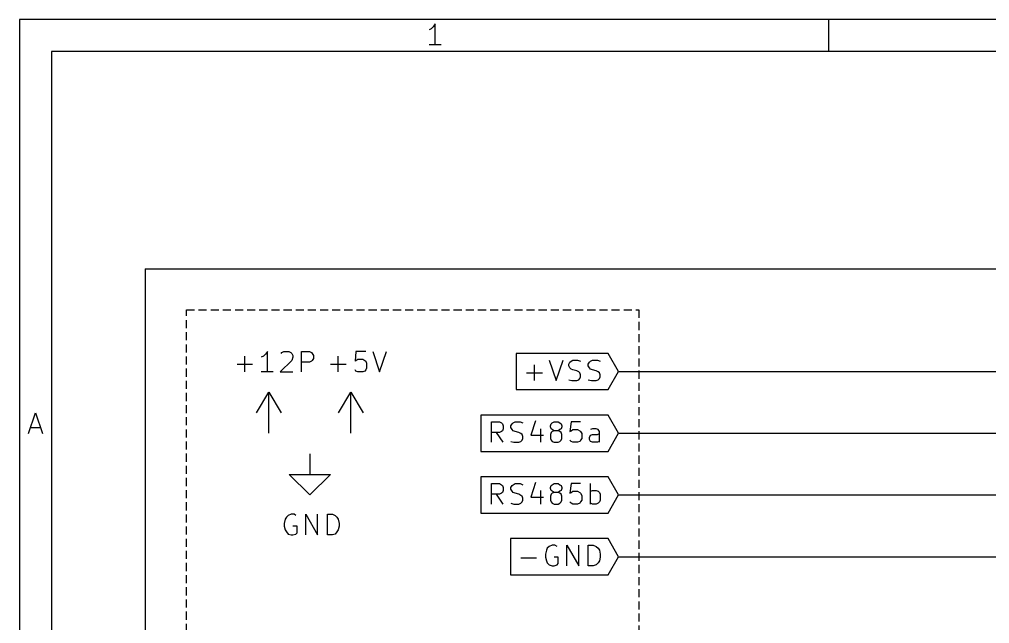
# Model space of a CAD drawing. Extents: x 10 to 287, y -200 to -10.
# Drawn here: x 10 to 69.9, y -47.3 to -10 of the extents above; entities that cross this region are included whole.
import ezdxf

# ---------------------------------------------------------------- set-up
doc = ezdxf.new("R2010")
doc.units = 0
doc.header["$MEASUREMENT"] = 0
doc.linetypes.add('DASHED', pattern=[0.75, 0.5, -0.25])
for name, color, linetype in [('BLUE3', 171, 'CONTINUOUS'), ('CYAN2', 4, 'CONTINUOUS'), ('GREEN2', 3, 'CONTINUOUS'), ('RED2', 1, 'CONTINUOUS')]:
    doc.layers.add(name, color=color, linetype=linetype)

msp = doc.modelspace()

# ---------------------------------------------------------------- linework, layer by layer
at = {"layer": 'BLUE3', "linetype": 'CONTINUOUS'}
for q in [(92.71, -25.4), (17.78, -193.04)]:
    msp.add_line((17.78, -25.4), q, dxfattribs=at)
at = {"layer": 'BLUE3', "linetype": 'DASHED'}
for p, q in [((20.32, -83.82), (20.32, -27.94)), ((20.32, -27.94), (48.26, -27.94)), ((48.26, -27.94), (48.26, -83.82))]:
    msp.add_line(p, q, dxfattribs=at)
at = {"layer": 'CYAN2', "linetype": 'CONTINUOUS'}
for p, q in [((25.3238, -30.5054), (25.1968, -30.6832)), ((25.3238, -31.7754), (25.3238, -30.5054)), ((26.2128, -30.5816), (26.3398, -30.5054)), ((26.3398, -30.5054), (26.6446, -30.5054)), ((26.6446, -30.5054), (26.7716, -30.5816)), ((27.432, -31.7754), (27.432, -30.5054)), ((27.432, -30.5054), (27.9146, -30.5054)), ((27.9146, -30.5054), (28.0416, -30.5816)), ((30.7848, -30.5054), (30.734, -31.115)), ((31.3944, -30.5054), (30.7848, -30.5054)), ((31.8262, -30.5054), (32.2326, -31.7754)), ((32.2326, -31.7754), (32.6644, -30.5054)), ((23.9268, -31.7754), (23.9268, -30.8102)), ((25.0698, -30.8102), (24.9428, -30.861)), ((25.1968, -30.6832), (25.0698, -30.8102)), ((26.8224, -31.0642), (26.1112, -31.7754)), ((26.162, -30.6324), (26.2128, -30.5816)), ((26.7716, -30.5816), (26.8224, -30.6324)), ((26.8224, -30.6324), (26.8986, -30.7594)), ((26.8986, -30.861), (26.8224, -31.0642)), ((26.8986, -30.7594), (26.8986, -30.861)), ((28.0416, -31.115), (27.9146, -31.1658)), ((28.0416, -30.5816), (28.0924, -30.6324)), ((28.0924, -31.0642), (28.0416, -31.115)), ((28.0924, -30.6324), (28.1686, -30.7594)), ((28.1686, -30.9372), (28.0924, -31.0642)), ((28.1686, -30.7594), (28.1686, -30.9372)), ((29.6926, -31.7754), (29.6926, -30.8102)), ((30.734, -31.115), (30.7848, -31.0642)), ((30.7848, -31.0642), (30.9118, -30.988)), ((30.9118, -30.988), (31.2166, -30.988)), ((31.2166, -30.988), (31.3436, -31.0642)), ((31.3436, -31.0642), (31.3944, -31.115)), ((31.3944, -31.115), (31.4452, -31.242)), ((23.4442, -31.2928), (24.4094, -31.2928)), ((27.9146, -31.1658), (27.432, -31.1658)), ((29.21, -31.2928), (30.1752, -31.2928)), ((30.7848, -31.7246), (30.734, -31.6484)), ((30.9118, -31.7754), (30.7848, -31.7246)), ((31.3436, -31.7246), (31.2166, -31.7754)), ((31.3944, -31.6484), (31.3436, -31.7246)), ((31.4452, -31.5468), (31.3944, -31.6484)), ((31.4452, -31.242), (31.4452, -31.5468)), ((25.6794, -31.7754), (24.9428, -31.7754)), ((26.1112, -31.7754), (26.8986, -31.7754)), ((31.2166, -31.7754), (30.9118, -31.7754)), ((26.5938, -40.64), (26.4922, -40.7416)), ((26.797, -40.5638), (26.5938, -40.64)), ((26.9748, -40.5638), (26.797, -40.5638)), ((27.0764, -40.64), (26.9748, -40.5638)), ((27.686, -41.8338), (27.686, -40.5638)), ((27.686, -40.5638), (28.4226, -41.8338)), ((28.4226, -41.8338), (28.4226, -40.5638)), ((29.0322, -41.8338), (29.0322, -40.5638)), ((29.0322, -40.5638), (29.337, -40.5638)), ((29.337, -40.5638), (29.5148, -40.64)), ((29.5148, -40.64), (29.6164, -40.7416)), ((26.416, -40.8686), (26.3652, -41.1226)), ((26.3652, -41.1226), (26.3652, -41.3004)), ((26.3652, -41.3004), (26.416, -41.529)), ((26.4922, -40.7416), (26.416, -40.8686)), ((27.1526, -41.3004), (26.8986, -41.3004)), ((27.1526, -41.7068), (27.1526, -41.3004)), ((29.6164, -40.7416), (29.6926, -40.8686)), ((29.6926, -40.8686), (29.7434, -41.1226)), ((29.7434, -41.3004), (29.6926, -41.529)), ((29.7434, -41.1226), (29.7434, -41.3004)), ((26.416, -41.529), (26.4922, -41.656)), ((26.4922, -41.656), (26.5938, -41.783)), ((26.5938, -41.783), (26.797, -41.8338)), ((26.797, -41.8338), (26.8986, -41.8338)), ((26.8986, -41.8338), (27.0764, -41.783)), ((27.0764, -41.783), (27.1526, -41.7068)), ((29.337, -41.8338), (29.0322, -41.8338)), ((29.5148, -41.783), (29.337, -41.8338)), ((29.6164, -41.656), (29.5148, -41.783)), ((29.6926, -41.529), (29.6164, -41.656))]:
    msp.add_line(p, q, dxfattribs=at)
at = {"layer": 'GREEN2', "linetype": 'CONTINUOUS'}
for p, q in [((46.99, -31.75), (142.24, -31.75)), ((46.99, -35.56), (146.05, -35.56)), ((46.99, -39.37), (149.86, -39.37)), ((46.99, -43.18), (153.67, -43.18))]:
    msp.add_line(p, q, dxfattribs=at)
at = {"layer": 'RED2', "linetype": 'CONTINUOUS'}
for p, q in [((10.0076, -10.0076), (10.0076, -200)), ((286.995, -10.0076), (10.0076, -10.0076)), ((59.9948, -11.9888), (59.9948, -10.0076)), ((35.433, -10.5918), (35.306, -10.6426)), ((35.56, -10.4648), (35.433, -10.5918)), ((35.687, -10.287), (35.56, -10.4648)), ((35.687, -11.5824), (35.687, -10.287)), ((36.0426, -11.5824), (35.306, -11.5824)), ((11.9888, -11.9888), (11.9888, -198.018)), ((285.013, -11.9888), (11.9888, -11.9888)), ((46.355, -30.6324), (40.6908, -30.6324)), ((40.6908, -30.6324), (40.6908, -31.75)), ((42.7228, -31.0388), (43.1546, -32.3088)), ((43.1546, -32.3088), (43.5864, -31.0388)), ((43.9928, -31.1658), (44.069, -31.115)), ((44.069, -31.115), (44.1706, -31.0388)), ((44.1706, -31.0388), (44.4754, -31.0388)), ((44.4754, -31.0388), (44.6532, -31.115)), ((45.212, -31.1658), (45.2628, -31.115)), ((45.2628, -31.115), (45.3898, -31.0388)), ((45.3898, -31.0388), (45.6946, -31.0388)), ((45.6946, -31.0388), (45.8724, -31.115)), ((46.99, -31.75), (46.355, -30.6324)), ((40.6908, -31.75), (40.6908, -32.8676)), ((41.8084, -32.3088), (41.8084, -31.3436)), ((43.942, -31.2928), (43.9928, -31.1658)), ((43.942, -31.3944), (43.942, -31.2928)), ((43.9928, -31.5214), (43.942, -31.3944)), ((44.069, -31.5976), (43.9928, -31.5214)), ((44.1706, -31.6484), (44.069, -31.5976)), ((44.4246, -31.6992), (44.1706, -31.6484)), ((44.5516, -31.7754), (44.4246, -31.6992)), ((45.1358, -31.2928), (45.212, -31.1658)), ((45.1358, -31.3944), (45.1358, -31.2928)), ((45.212, -31.5214), (45.1358, -31.3944)), ((45.2628, -31.5976), (45.212, -31.5214)), ((45.3898, -31.6484), (45.2628, -31.5976)), ((45.6184, -31.6992), (45.3898, -31.6484)), ((45.7454, -31.7754), (45.6184, -31.6992)), ((46.355, -32.8676), (46.99, -31.75)), ((41.3258, -31.8262), (42.3164, -31.8262)), ((43.942, -32.258), (44.1198, -32.3088)), ((44.1198, -32.3088), (44.4246, -32.3088)), ((44.4246, -32.3088), (44.5516, -32.258)), ((44.6024, -31.8262), (44.5516, -31.7754)), ((44.5516, -32.258), (44.6024, -32.1818)), ((44.6532, -31.9532), (44.6024, -31.8262)), ((44.6024, -32.1818), (44.6532, -32.0802)), ((44.6532, -32.0802), (44.6532, -31.9532)), ((45.1358, -32.258), (45.339, -32.3088)), ((45.339, -32.3088), (45.6184, -32.3088)), ((45.6184, -32.3088), (45.7454, -32.258)), ((45.8216, -31.8262), (45.7454, -31.7754)), ((45.7454, -32.258), (45.8216, -32.1818)), ((45.8724, -31.9532), (45.8216, -31.8262)), ((45.8216, -32.1818), (45.8724, -32.0802)), ((45.8724, -32.0802), (45.8724, -31.9532)), ((40.6908, -32.8676), (46.355, -32.8676)), ((24.638, -34.29), (25.4, -33.02)), ((25.4, -35.56), (25.4, -33.02)), ((25.4, -33.02), (26.162, -34.29)), ((29.718, -34.29), (30.48, -33.02)), ((30.48, -35.56), (30.48, -33.02)), ((30.48, -33.02), (31.242, -34.29)), ((10.5664, -35.5854), (10.9982, -34.29)), ((10.9982, -34.29), (11.43, -35.5854)), ((46.355, -34.4424), (38.5064, -34.4424)), ((38.5064, -34.4424), (38.5064, -35.56)), ((46.99, -35.56), (46.355, -34.4424)), ((10.668, -35.2044), (11.303, -35.2044)), ((39.1668, -36.1188), (39.1668, -34.8488)), ((39.1668, -34.8488), (39.6494, -34.8488)), ((39.6494, -34.8488), (39.7764, -34.925)), ((39.7764, -34.925), (39.8272, -34.9758)), ((39.8272, -34.9758), (39.878, -35.1028)), ((39.878, -35.2806), (39.8272, -35.4076)), ((39.878, -35.1028), (39.878, -35.2806)), ((40.3606, -35.1028), (40.4368, -34.9758)), ((40.3606, -35.2044), (40.3606, -35.1028)), ((40.4368, -35.3314), (40.3606, -35.2044)), ((40.4368, -34.9758), (40.4876, -34.925)), ((40.4876, -35.4076), (40.4368, -35.3314)), ((40.4876, -34.925), (40.6146, -34.8488)), ((40.6146, -34.8488), (40.9194, -34.8488)), ((40.9194, -34.8488), (41.0972, -34.925)), ((41.8846, -34.798), (41.5798, -35.687)), ((42.1894, -35.2806), (42.1894, -36.1188)), ((42.799, -35.1028), (42.8498, -34.9758)), ((42.799, -35.1536), (42.799, -35.1028)), ((42.8498, -35.2806), (42.799, -35.1536)), ((42.8498, -34.9758), (42.9006, -34.925)), ((42.9006, -35.3314), (42.8498, -35.2806)), ((42.9006, -34.925), (43.0276, -34.8488)), ((43.0276, -35.4076), (42.9006, -35.3314)), ((43.0276, -34.8488), (43.2816, -34.8488)), ((43.2816, -34.8488), (43.3832, -34.925)), ((43.3832, -35.3314), (43.2816, -35.4076)), ((43.3832, -34.925), (43.4594, -34.9758)), ((43.4594, -35.2806), (43.3832, -35.3314)), ((43.4594, -34.9758), (43.5102, -35.1028)), ((43.5102, -35.1536), (43.4594, -35.2806)), ((43.5102, -35.1028), (43.5102, -35.1536)), ((44.069, -34.8488), (43.9928, -35.4584)), ((44.6532, -34.8488), (44.069, -34.8488)), ((44.069, -35.4076), (44.1706, -35.3314)), ((44.1706, -35.3314), (44.4754, -35.3314)), ((44.4754, -35.3314), (44.6024, -35.4076)), ((45.3898, -35.2806), (45.2628, -35.3314)), ((45.6184, -35.2806), (45.3898, -35.2806)), ((45.7454, -35.3314), (45.6184, -35.2806)), ((45.8216, -35.4584), (45.7454, -35.3314)), ((38.5064, -35.56), (38.5064, -36.6776)), ((39.6494, -35.5092), (39.1668, -35.5092)), ((39.878, -36.1188), (39.4716, -35.5092)), ((39.7764, -35.4584), (39.6494, -35.5092)), ((39.8272, -35.4076), (39.7764, -35.4584)), ((40.6146, -35.4584), (40.4876, -35.4076)), ((40.8432, -35.5092), (40.6146, -35.4584)), ((40.9702, -35.5854), (40.8432, -35.5092)), ((41.0464, -35.6362), (40.9702, -35.5854)), ((41.0972, -35.7632), (41.0464, -35.6362)), ((41.0464, -35.9918), (41.0972, -35.8902)), ((41.0972, -35.8902), (41.0972, -35.7632)), ((41.5798, -35.687), (42.3672, -35.687)), ((42.8498, -35.5092), (42.799, -35.6362)), ((42.799, -35.6362), (42.799, -35.8902)), ((42.799, -35.8902), (42.8498, -35.9918)), ((42.9006, -35.4584), (42.8498, -35.5092)), ((43.0276, -35.4076), (42.9006, -35.4584)), ((43.2816, -35.4076), (43.0276, -35.4076)), ((43.3832, -35.4584), (43.2816, -35.4076)), ((43.4594, -35.5092), (43.3832, -35.4584)), ((43.5102, -35.6362), (43.4594, -35.5092)), ((43.4594, -35.9918), (43.5102, -35.8902)), ((43.5102, -35.8902), (43.5102, -35.6362)), ((43.9928, -35.4584), (44.069, -35.4076)), ((44.6024, -35.4076), (44.6532, -35.4584)), ((44.6532, -35.4584), (44.7294, -35.5854)), ((44.7294, -35.8902), (44.6532, -35.9918)), ((44.7294, -35.5854), (44.7294, -35.8902)), ((45.212, -35.814), (45.2628, -35.687)), ((45.212, -35.941), (45.212, -35.814)), ((45.2628, -36.068), (45.212, -35.941)), ((45.2628, -35.687), (45.3898, -35.6362)), ((45.3898, -35.6362), (45.6946, -35.6362)), ((45.6946, -35.6362), (45.8216, -35.5854)), ((45.8216, -36.1188), (45.8216, -35.4584)), ((46.355, -36.6776), (46.99, -35.56)), ((40.3606, -36.068), (40.5384, -36.1188)), ((40.5384, -36.1188), (40.8432, -36.1188)), ((40.8432, -36.1188), (40.9702, -36.068)), ((40.9702, -36.068), (41.0464, -35.9918)), ((42.8498, -35.9918), (42.9006, -36.068)), ((42.9006, -36.068), (43.0276, -36.1188)), ((43.0276, -36.1188), (43.2816, -36.1188)), ((43.2816, -36.1188), (43.3832, -36.068)), ((43.3832, -36.068), (43.4594, -35.9918)), ((44.069, -36.068), (43.9928, -35.9918)), ((44.1706, -36.1188), (44.069, -36.068)), ((44.4754, -36.1188), (44.1706, -36.1188)), ((44.6024, -36.068), (44.4754, -36.1188)), ((44.6532, -35.9918), (44.6024, -36.068)), ((45.3898, -36.1188), (45.2628, -36.068)), ((45.6946, -36.1188), (45.3898, -36.1188)), ((45.8216, -36.068), (45.6946, -36.1188)), ((27.94, -36.83), (27.94, -38.1)), ((38.5064, -36.6776), (46.355, -36.6776)), ((27.94, -39.37), (26.67, -38.1)), ((26.67, -38.1), (27.94, -38.1)), ((27.94, -38.1), (29.21, -38.1)), ((29.21, -38.1), (27.94, -39.37)), ((46.355, -38.2524), (38.5064, -38.2524)), ((38.5064, -38.2524), (38.5064, -39.37)), ((46.99, -39.37), (46.355, -38.2524)), ((39.1668, -39.9288), (39.1668, -38.6588)), ((39.1668, -38.6588), (39.6494, -38.6588)), ((39.6494, -38.6588), (39.7764, -38.735)), ((39.7764, -38.735), (39.8272, -38.7858)), ((39.8272, -38.7858), (39.878, -38.9128)), ((39.878, -38.9128), (39.878, -39.0906)), ((40.3606, -38.9128), (40.4368, -38.7858)), ((40.3606, -39.0144), (40.3606, -38.9128)), ((40.4368, -38.7858), (40.4876, -38.735)), ((40.4876, -38.735), (40.6146, -38.6588)), ((40.6146, -38.6588), (40.9194, -38.6588)), ((40.9194, -38.6588), (41.0972, -38.735)), ((41.8846, -38.608), (41.5798, -39.497)), ((42.799, -38.9128), (42.8498, -38.7858)), ((42.799, -38.9636), (42.799, -38.9128)), ((42.8498, -38.7858), (42.9006, -38.735)), ((42.9006, -38.735), (43.0276, -38.6588)), ((43.0276, -38.6588), (43.2816, -38.6588)), ((43.2816, -38.6588), (43.3832, -38.735)), ((43.3832, -38.735), (43.4594, -38.7858)), ((43.4594, -38.7858), (43.5102, -38.9128)), ((43.5102, -38.9128), (43.5102, -38.9636)), ((44.069, -38.6588), (43.9928, -39.2684)), ((44.6532, -38.6588), (44.069, -38.6588)), ((45.2628, -39.9288), (45.2628, -38.6588)), ((38.5064, -39.37), (38.5064, -40.4876)), ((39.6494, -39.3192), (39.1668, -39.3192)), ((39.878, -39.9288), (39.4716, -39.3192)), ((39.7764, -39.2684), (39.6494, -39.3192)), ((39.8272, -39.2176), (39.7764, -39.2684)), ((39.878, -39.0906), (39.8272, -39.2176)), ((40.4368, -39.1414), (40.3606, -39.0144)), ((40.4876, -39.2176), (40.4368, -39.1414)), ((40.6146, -39.2684), (40.4876, -39.2176)), ((40.8432, -39.3192), (40.6146, -39.2684)), ((40.9702, -39.3954), (40.8432, -39.3192)), ((41.0464, -39.4462), (40.9702, -39.3954)), ((41.0972, -39.5732), (41.0464, -39.4462)), ((41.5798, -39.497), (42.3672, -39.497)), ((42.1894, -39.0906), (42.1894, -39.9288)), ((42.8498, -39.0906), (42.799, -38.9636)), ((42.8498, -39.3192), (42.799, -39.4462)), ((42.799, -39.4462), (42.799, -39.7002)), ((42.9006, -39.1414), (42.8498, -39.0906)), ((42.9006, -39.2684), (42.8498, -39.3192)), ((43.0276, -39.2176), (42.9006, -39.1414)), ((43.0276, -39.2176), (42.9006, -39.2684)), ((43.2816, -39.2176), (43.0276, -39.2176)), ((43.3832, -39.1414), (43.2816, -39.2176)), ((43.3832, -39.2684), (43.2816, -39.2176)), ((43.4594, -39.0906), (43.3832, -39.1414)), ((43.4594, -39.3192), (43.3832, -39.2684)), ((43.5102, -38.9636), (43.4594, -39.0906)), ((43.5102, -39.4462), (43.4594, -39.3192)), ((43.5102, -39.7002), (43.5102, -39.4462)), ((43.9928, -39.2684), (44.069, -39.2176)), ((44.069, -39.2176), (44.1706, -39.1414)), ((44.1706, -39.1414), (44.4754, -39.1414)), ((44.4754, -39.1414), (44.6024, -39.2176)), ((44.6024, -39.2176), (44.6532, -39.2684)), ((44.6532, -39.2684), (44.7294, -39.3954)), ((44.7294, -39.3954), (44.7294, -39.7002)), ((45.2628, -39.1414), (45.3898, -39.0906)), ((45.3898, -39.0906), (45.6184, -39.0906)), ((45.6184, -39.0906), (45.7454, -39.1414)), ((45.7454, -39.1414), (45.8216, -39.2176)), ((45.8216, -39.2176), (45.8724, -39.3192)), ((45.8724, -39.3192), (45.8724, -39.7002)), ((46.355, -40.4876), (46.99, -39.37)), ((40.3606, -39.878), (40.5384, -39.9288)), ((40.5384, -39.9288), (40.8432, -39.9288)), ((40.8432, -39.9288), (40.9702, -39.878)), ((40.9702, -39.878), (41.0464, -39.8018)), ((41.0464, -39.8018), (41.0972, -39.7002)), ((41.0972, -39.7002), (41.0972, -39.5732)), ((42.799, -39.7002), (42.8498, -39.8018)), ((42.8498, -39.8018), (42.9006, -39.878)), ((42.9006, -39.878), (43.0276, -39.9288)), ((43.0276, -39.9288), (43.2816, -39.9288)), ((43.2816, -39.9288), (43.3832, -39.878)), ((43.3832, -39.878), (43.4594, -39.8018)), ((43.4594, -39.8018), (43.5102, -39.7002)), ((44.069, -39.878), (43.9928, -39.8018)), ((44.1706, -39.9288), (44.069, -39.878)), ((44.4754, -39.9288), (44.1706, -39.9288)), ((44.6024, -39.878), (44.4754, -39.9288)), ((44.6532, -39.8018), (44.6024, -39.878)), ((44.7294, -39.7002), (44.6532, -39.8018)), ((45.3898, -39.9288), (45.2628, -39.878)), ((45.6184, -39.9288), (45.3898, -39.9288)), ((45.7454, -39.878), (45.6184, -39.9288)), ((45.8216, -39.8018), (45.7454, -39.878)), ((45.8724, -39.7002), (45.8216, -39.8018)), ((38.5064, -40.4876), (46.355, -40.4876)), ((46.355, -42.0624), (40.3352, -42.0624)), ((40.3352, -42.0624), (40.3352, -43.18)), ((42.9006, -42.4688), (42.7228, -42.545)), ((43.0784, -42.4688), (42.9006, -42.4688)), ((43.2054, -42.545), (43.0784, -42.4688)), ((43.815, -43.7388), (43.815, -42.4688)), ((43.815, -42.4688), (44.5516, -43.7388)), ((44.5516, -43.7388), (44.5516, -42.4688)), ((45.1358, -43.7388), (45.1358, -42.4688)), ((45.1358, -42.4688), (45.4406, -42.4688)), ((45.4406, -42.4688), (45.6184, -42.545)), ((46.99, -43.18), (46.355, -42.0624)), ((42.545, -42.7736), (42.4942, -43.0276)), ((42.4942, -43.0276), (42.4942, -43.2054)), ((42.5958, -42.6466), (42.545, -42.7736)), ((42.7228, -42.545), (42.5958, -42.6466)), ((45.6184, -42.545), (45.7454, -42.6466)), ((45.7454, -42.6466), (45.8216, -42.7736)), ((45.8216, -42.7736), (45.8724, -43.0276)), ((45.8724, -43.0276), (45.8724, -43.2054)), ((40.3352, -43.18), (40.3352, -44.2976)), ((40.9702, -43.2562), (41.9354, -43.2562)), ((42.4942, -43.2054), (42.545, -43.434)), ((42.545, -43.434), (42.5958, -43.561)), ((42.5958, -43.561), (42.7228, -43.688)), ((42.7228, -43.688), (42.9006, -43.7388)), ((43.2816, -43.2054), (43.0276, -43.2054)), ((43.0276, -43.7388), (43.2054, -43.688)), ((43.2054, -43.688), (43.2816, -43.6118)), ((43.2816, -43.6118), (43.2816, -43.2054)), ((45.6184, -43.688), (45.4406, -43.7388)), ((45.7454, -43.561), (45.6184, -43.688)), ((45.8216, -43.434), (45.7454, -43.561)), ((45.8724, -43.2054), (45.8216, -43.434)), ((46.355, -44.2976), (46.99, -43.18)), ((40.3352, -44.2976), (46.355, -44.2976)), ((42.9006, -43.7388), (43.0276, -43.7388)), ((45.4406, -43.7388), (45.1358, -43.7388))]:
    msp.add_line(p, q, dxfattribs=at)

doc.saveas('drawing.dxf')
